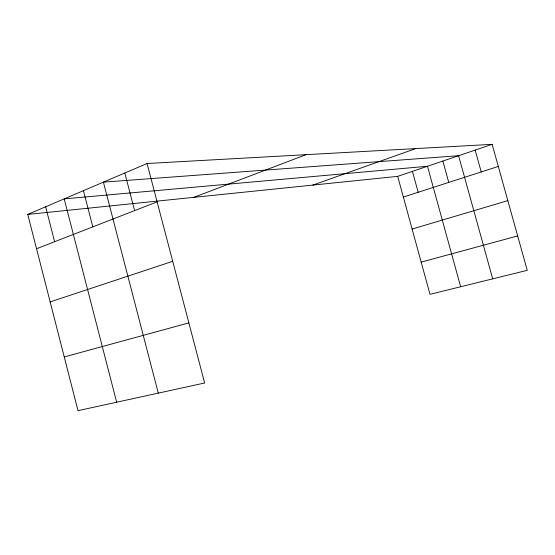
<?xml version="1.0" encoding="UTF-8"?>
<svg xmlns="http://www.w3.org/2000/svg" width="555" height="555" viewBox="0 0 555 555"><rect width="100%" height="100%" fill="white"/><g stroke="black" fill="none" stroke-linecap="round" stroke-linejoin="round"><path stroke-width="0.83" d="M27.75 214.431L147.061 163.51L492.139 144.342L527.25 270.327L429.993 294.317L397.685 176.358L27.75 214.431L78.012 410.658L204.635 382.999L147.061 163.51M36.54 248.751L157.12 201.86M193.861 197.337L305.978 154.685M312.826 185.093L415.771 148.587M397.685 176.358L492.139 144.342M50.158 301.906L172.716 261.301M403.353 197.053L498.3 166.438M412.122 229.049L507.818 200.612M64.255 356.955L188.867 322.885M421.176 262.12L517.662 235.93M475.17 150.093L481.24 171.939M492.701 278.853L458.59 155.712L103.41 182.144L158.279 393.127M442.862 161.047L448.759 182.408M460.657 286.755L427.475 166.264L64.193 198.877L116.661 402.215M412.421 171.363L418.165 192.273M124.799 173.014L134.622 210.616M83.437 190.663L92.81 226.87M45.642 206.793L54.619 241.716"/></g></svg>
